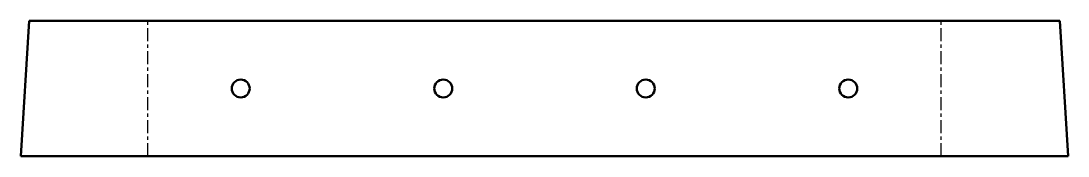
# Model space of a CAD drawing. Header units: inches. Extents: x -6.9 to 24.1, y 3.6 to 7.6.
import ezdxf

# ---------------------------------------------------------------- set-up
doc = ezdxf.new("R2010")
doc.units = ezdxf.units.IN
doc.header["$MEASUREMENT"] = 0
doc.linetypes.add('CHAIN', pattern=[0.7087, 0.4724, -0.0591, 0.1181, -0.0591])
doc.layers.add('Bend Centerline (ANSI)', color=150, linetype='CHAIN', lineweight=25, true_color=0x0080ff)
doc.layers.add('Visible (ANSI)', color=7, linetype='Continuous', lineweight=50)

msp = doc.modelspace()

# ---------------------------------------------------------------- linework, layer by layer
at = {"layer": 'Bend Centerline (ANSI)', "ltscale": 0.806305}
for p, q in [((-3.178, 3.627), (-3.178, 7.627)), ((20.334, 3.627), (20.334, 7.627))]:
    msp.add_line(p, q, dxfattribs=at)
at = {"layer": 'Visible (ANSI)'}
for p, q in [((-6.689, 7.627), (-6.934, 3.627)), ((23.845, 7.627), (-6.689, 7.627)), ((24.09, 3.627), (23.845, 7.627)), ((24.09, 3.627), (-6.934, 3.627))]:
    msp.add_line(p, q, dxfattribs=at)
for centre in [(-0.422, 5.627), (5.578, 5.627), (11.578, 5.627), (17.578, 5.627)]:
    msp.add_circle(centre, 0.266, dxfattribs=at)

doc.saveas('drawing.dxf')
